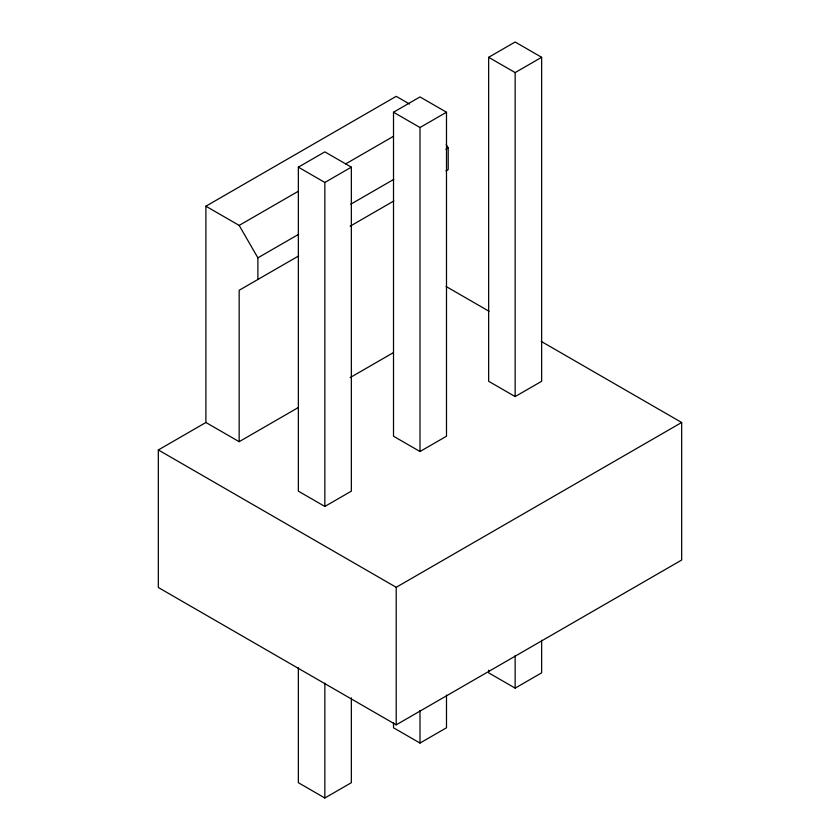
<?xml version="1.0" encoding="UTF-8"?>
<svg xmlns="http://www.w3.org/2000/svg" width="840" height="840" viewBox="0 0 840 840"><rect width="100%" height="100%" fill="white"/><g stroke="black" fill="none" stroke-linecap="round" stroke-linejoin="round"><path stroke-width="1.26" d="M541.202 341.397L681.671 422.489L681.671 560.049L396.207 724.847L158.329 587.506L158.329 449.957L205.905 422.489L205.905 206.199L396.207 96.338L409.511 104.013M298.358 167.16L324.849 151.872L351.341 167.16L351.341 491.159L324.849 506.447L298.358 491.159L298.358 167.16L324.849 182.459L351.341 167.16M393.508 112.224L420 96.936L446.492 112.224L446.492 436.223L420 451.511L393.508 436.223L393.508 112.224L420 127.523L446.492 112.224M488.659 57.299L515.151 42L541.643 57.299L541.643 381.286L515.151 396.575L488.659 381.286L488.659 57.299L515.151 72.587L541.643 57.299M205.905 206.199L239.159 225.404L298.064 191.394M345.639 163.926L393.215 136.458M257.891 279.468L257.891 257.838L298.662 234.297M350.774 204.215L393.813 179.361M445.925 149.278L448.193 147.966L446.25 144.617M298.662 255.927L239.159 290.283L239.159 441.683L205.905 422.489M350.165 226.191L393.813 200.991M445.925 170.909L448.193 169.596L448.193 147.966M239.159 441.683L298.064 407.673M350.165 377.591L393.215 352.737M158.329 449.957L396.207 587.297L681.671 422.489M298.358 667.863L298.358 782.702L324.849 798L351.341 782.702L351.341 697.883M393.508 722.547L393.508 727.776L420 743.064L446.492 727.776L446.492 695.142M488.659 670.226L488.659 672.84L515.151 688.128L541.643 672.84L541.643 640.206M446.05 286.461L489.101 311.304M239.159 225.404L257.891 257.838M515.151 72.587L515.151 396.575M515.151 655.505L515.151 688.128M420 127.523L420 451.511M420 710.441L420 743.064M396.207 587.297L396.207 724.847M324.849 182.459L324.849 506.447M324.849 683.162L324.849 798"/></g></svg>
